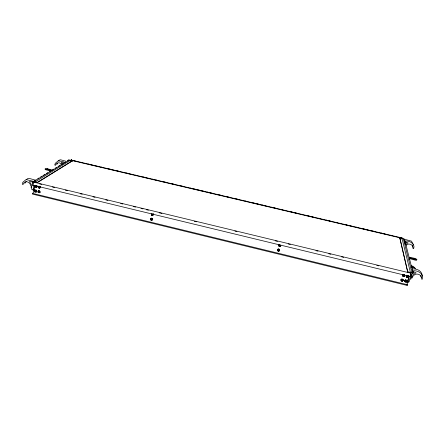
<?xml version="1.0" encoding="UTF-8"?>
<svg xmlns="http://www.w3.org/2000/svg" width="445" height="445" viewBox="0 0 445 445"><rect width="100%" height="100%" fill="white"/><g stroke="black" fill="none" stroke-linecap="round" stroke-linejoin="round"><path stroke-width="0.67" d="M412.465 245.462L412.843 247.131M420.892 275.438L420.881 276.773L421.309 277.28M34.627 185.437L34.221 191.656L33.892 192.407L32.424 193.347L32.379 194.059L407.22 285.445L407.253 282.397L409.372 276.078M33.503 185.176L33.208 189.776L34.182 190.315L34.504 189.998M33.781 182.244L33.92 181.566L33.28 181.41L33.169 182.15L32.874 181.727M33.581 188.374L33.497 189.698L31.5 189.214L31.684 186.227L30.85 186.021L30.366 184.692A4.011 3.343 49.1 0 0 28.269 182.239C26.116 180.948 23.529 182.244 23.023 184.603L22.256 184.135L22.856 182.278L26.06 179.558L32.652 181.154M34.209 182.611L34.232 182.255L410.696 273.158L410.813 274.654L410.079 276.473L33.052 185.192L33.191 183.017L34.232 182.255M34.404 191.539L34.488 190.21M34.66 187.54L34.799 185.398M34.905 191.111L35.405 190.06M34.977 191.066L35.016 190.46M35.283 186.366L35.711 185.348M36.779 191.567L36.496 190.388L35.928 190.054M37.313 182.684L37.336 182.322L72.39 160.829L37.313 182.684L35.016 182.127M38.237 191.244L38.448 192.474L39.677 192.707M38.437 187.195L38.554 186.538M411.936 277.313L412.009 278.103L412.509 276.084M40 192.351L39.716 191.166L39.149 190.838M40.323 187.651L40.039 186.461M401.685 237.524L401.846 237.302L401.902 238.27L70.939 160.289L71.651 159.555L71.701 160.779M71.539 161.079L71.628 159.911L70.939 160.289M35.95 179.802L32.607 181.91L32.841 181.226L37.336 182.322M409.784 257.783L410.051 257.338L409.823 258.094L415.769 259.507M151.461 213.867L151.628 215.119L152.891 215.363M152.602 219.724L152.735 219.062L151.856 218.145L150.727 218.64L150.944 219.83M68.163 160.489L68.385 159.872L72.39 160.829M404.344 239.755L404.372 239.048L399.838 237.992L407.742 272.106L410.385 272.74M404.472 239.154L413.149 273.096C412.732 274.815 412.977 272.818 411.992 273.074L409.178 281.118L407.859 281.079L407.737 280.65M277.647 249.417L277.758 250.674L279.032 250.986L279.555 250.524M278.603 245.362L278.765 244.689M279.538 250.585L279.699 249.912M280.667 245.863L280.828 245.184M279.404 250.568L279.204 249.422L278.309 249.206L277.613 250.135L277.891 250.952L278.787 251.169L279.404 250.568L279.204 249.422M279.911 246.441L280.611 245.512L279.911 246.441L279.015 246.224L278.815 245.078L279.015 246.224M278.787 251.169L279.488 250.24M277.891 250.952L277.975 250.618M277.613 250.135L278.309 249.206M401.229 238.948L401.529 238.003M401.346 238.826L401.729 237.652L401.902 238.27M400.884 280.089L401.64 279.015L402.986 279.41M402.441 275.36L402.625 274.676M403.214 279.933L402.441 280.934M404.583 275.811L404.783 275.194M404.566 280.984L405.345 279.983L406.674 280.305M406.14 276.256L406.919 275.244M407.742 272.106L399.838 237.992M406.902 280.828L406.719 281.507L405.412 281.93M408.488 276.095L408.299 276.779L406.975 277.129M409.066 276.679L407.069 282.647M410.696 273.158L410.268 275.856M411.052 277.535L411.263 276.907M57.7 163.148L56.821 164.428M50.624 170.53L50.813 170.235L45.629 168.966L45.918 169.289L45.613 169.456M34.977 186.366L35.811 185.52L34.977 186.366L35.339 187.173L36.162 187.373L36.996 186.522L36.629 185.715L36.256 185.954L36.618 186.761L36.162 187.373M34.504 189.982L34.265 190.299L33.253 189.882L33.158 190.588A0.629 0.523 48.4 0 0 33.692 191.294M34.671 191.072L35.5 190.226L36.318 190.427L36.685 191.228L36.229 191.828L35.033 191.873L34.671 191.072L35.5 190.226M38.209 187.15L39.043 186.299L38.209 187.15L38.576 187.957L39.394 188.157L40.228 187.306L39.866 186.499M35.85 192.073L36.685 191.228M39.394 188.157L40.228 187.306M37.892 191.856L38.726 191.011L39.544 191.205L39.905 192.012L39.449 192.613L38.253 192.657L37.892 191.856L38.726 191.011M39.077 192.857L39.905 192.012M26.383 181.182L24.803 183.39M150.899 220.058L150.816 218.968L150.899 220.058L151.995 219.986M152.524 219.379L152.285 219.663L151.962 218.857L151.105 218.645L151.345 218.367L152.201 218.573L152.524 219.379L151.756 220.269M151.962 218.857L152.201 218.573M151.5 214.251L151.589 215.341L152.685 215.269M153.219 214.662L152.98 214.946L152.891 213.85L153.219 214.662L152.446 215.552M151.589 215.341L151.828 215.063M151.261 214.529L151.795 213.923M150.577 219.252L151.345 218.367M404.177 240.256L405.434 239.516L411.514 241.145L413.539 244.995M33.87 181.427L69.303 160.044M70.421 160.356L35.261 181.821M35.639 185.393L35.211 186.411L36.106 187.323L37.091 186.867L36.807 185.676M38.481 186.583L38.943 186.132M38.164 191.289L38.626 190.838M39.611 192.752L40.072 192.307L39.789 191.122L38.554 190.888M404.817 241.518L405.228 241.112C409.472 240.306 415.63 243.994 413.633 248.688L413.005 248.544C413.316 246.13 411.441 243.943 408.933 244.06A3.877 3.427 -5.8 0 0 406.107 245.273M409.656 259.496L409.5 258.884M278.731 245.401L279.349 244.8M411.898 269.32L412.354 268.88C416.926 268.591 422.172 270.732 422.188 275.945M412.387 271.25L412.849 270.81C417.577 270.104 424.513 273.886 422.255 279.238L421.549 279.071C421.91 276.373 419.774 273.987 417.004 274.092A4.35 3.771 -3.6 0 0 413.817 275.394L412.776 276.445L411.82 276.212L410.818 279.199L409.678 278.92M31.773 187.562L31.183 187.729L31.111 187.206L31.873 185.965M152.646 219.669L151.522 220.164M26.455 179.552L28.135 178.345L29.047 178.367L34.688 179.93M58.395 160.923L59.942 159.822L60.77 159.833L65.866 161.224M405.084 242.303L405.729 242.013L408.104 242.887L405.645 244.35M403.47 274.849L402.764 275.449L403.393 274.476M402.686 275.077L403.003 276.273L403.943 276.501L404.65 275.906L404.333 274.704L404.65 275.906M401.129 279.81L401.829 279.215L402.764 279.443L402.998 280.267L402.375 281.234L401.44 281.006L401.129 279.81L401.44 281.006M401.201 280.183L401.907 279.594L402.842 279.822L403.075 280.639M407.181 275.744L406.469 276.345L407.092 275.372M406.385 275.972L406.702 277.174L407.648 277.402L408.265 276.428M404.811 280.706L405.517 280.111L406.452 280.339L406.769 281.54L406.068 282.136L405.128 281.908L404.811 280.706L404.894 281.084L405.601 280.489L406.541 280.717L406.452 280.339M412.682 272.112L413.405 271.806L416.069 272.791L412.087 275.327L411.314 275.144L411.108 274.654M278.748 244.75L279.26 244.35M280.678 245.801L279.471 246.296L278.62 245.301M277.63 249.478L278.153 249.016M402.642 274.743L403.203 274.276M406.902 275.171L406.124 276.184L406.385 276.851M401.084 279.482L401.657 279.087M407.703 277.102L408.282 276.707M402.458 281.006L403.231 280L402.369 278.987M406.124 281.83L406.702 281.435M405.25 242.798L406.229 242.152M38.253 192.657L39.449 192.613M38.353 191.25L39.544 191.205M35.033 191.873L36.229 191.828M35.127 190.466L36.318 190.427M38.576 187.957L38.949 187.718M412.804 272.429L413.911 271.728M36.618 186.761L36.996 186.522M70.733 160.923L71.901 160.211M37.725 178.734L38.91 178.022M40.684 176.954L41.869 176.242M43.054 175.525L44.828 174.457M46.603 173.389L47.787 172.677M49.567 171.609L50.747 170.891M51.931 170.179L53.712 169.111M55.486 168.043L56.671 167.326M58.445 166.258L59.63 165.546M60.815 164.834L62.589 163.766M65.549 161.98L64.369 162.692L63.757 161.908L58.267 160.801L55.308 163.287L54.724 164.984L55.414 165.401C55.92 163.282 58.245 162.052 60.22 163.22A3.599 3.082 50.4 0 1 61.61 164.5M67.329 160.912L68.513 160.2L69.086 160.334M36.179 187.273L37.163 186.822L36.879 185.632M39.405 188.057L40 188.013M39.332 188.102L40.395 187.606L40.111 186.416M35.333 190.104L35.995 190.009L36.89 190.916L36.39 191.973L35.227 191.689M36.462 191.923L35.3 191.645M152.212 215.458L153.341 214.957L153.124 213.761M151.178 218.239L151.812 218.2L152.691 219.118M151.567 220.114L152.201 220.069M280.166 246.196L278.893 245.89M278.136 249.078L278.831 248.983L279.683 249.979M279.043 250.919L277.775 250.613L277.502 250.023M404.004 276.206L402.675 275.883M47.354 168.7L45.134 168.811L45.173 169.606L50.608 170.963M410.051 257.338L415.179 258.45L416.921 259.396L416.62 260.236L415.296 260.18L409.706 258.667M70.966 159.966L402.007 237.947M72.579 160.367L75.283 161.007M80.695 162.28L82.72 162.759M88.132 164.033L92.193 164.989M93.545 165.306L96.248 165.946M97.6 166.263L99.63 166.742M100.982 167.059L103.691 167.698M107.067 168.494L113.158 169.929M116.54 170.724L120.595 171.681M126.007 172.955L130.062 173.912M135.475 175.185L137.505 175.664M142.917 176.938L146.972 177.894M152.385 179.168L154.409 179.647M155.767 179.964L158.47 180.603M161.852 181.399L165.907 182.355M171.319 183.629L175.38 184.586M180.787 185.86L182.817 186.338M190.26 188.09L192.285 188.569M193.636 188.886L196.345 189.526M197.697 189.843L199.727 190.321M201.079 190.638L203.782 191.278M207.164 192.073L213.25 193.508M217.989 194.621L220.692 195.26M226.105 196.534L230.16 197.491M235.572 198.765L237.602 199.243M245.039 200.995L247.07 201.474M252.476 202.748L254.507 203.226M255.858 203.543L258.567 204.183M261.949 204.978L266.004 205.935M271.417 207.209L275.472 208.165M280.884 209.439L282.914 209.918M290.351 211.67L292.382 212.148M293.733 212.465L296.442 213.099M307.261 215.653L309.292 216.131M310.643 216.448L313.347 217.082M318.08 218.2L320.789 218.84M326.196 220.114L330.257 221.07M335.664 222.344L337.694 222.823M345.136 224.575L347.161 225.053M348.518 225.37L351.222 226.004M355.955 227.122L358.659 227.757M362.041 228.558L368.132 229.987M371.514 230.788L375.569 231.739M380.981 233.019L385.036 233.97M390.449 235.249L392.479 235.722M402.002 238.448L410.385 272.284M70.316 160.667L72.363 161.151M399.738 238.32L401.473 238.726M407.865 271.745L413.149 273.096M32.986 181.588L33.631 181.744L33.675 182.545M39.616 183.918L41.641 184.408M52.454 187.022L54.479 187.512M65.293 190.121L67.317 190.61M80.156 193.714L82.186 194.204M92.994 196.812L95.024 197.302M105.832 199.911L107.862 200.4M120.701 203.504L122.725 203.994M133.539 206.602L135.564 207.092M140.97 208.399L143.001 208.889M146.377 209.706L148.402 210.196M159.215 212.805L161.919 213.461M194.354 221.293L196.379 221.782M234.893 231.083L236.918 231.572M275.433 240.879L277.463 241.368M288.271 243.977L290.301 244.466M315.978 250.668L318.003 251.158M328.816 253.772L330.841 254.262M341.654 256.871L343.679 257.36M376.793 265.359L378.817 265.849M279.093 245.896L279.994 246.118M278.225 249.534L279.126 249.756M406.78 282.035L408.054 282.347A0.684 0.595 -2.4 0 0 408.905 281.935L409.094 281.195L407.943 281.14L407.731 280.667M32.424 193.347L407.459 284.728M411.163 265.787L413.138 266.288L415.686 268.708M411.492 266.705L412.815 267.045M409.723 257.833L416.414 259.402L416.031 259.413L416.175 259.852M47.242 168.666L52.02 170.023M47.17 169.4L51.581 170.658M411.603 266.739L413.411 267.273L414.545 268.168M411.291 267.462L412.982 267.957M39.088 192.752L38.192 191.851M406.368 276.779L406.991 277.202M401.112 280.611L401.713 280.962M401.729 281.034L400.867 280.016M278.82 249.044L279.41 249.389M63.796 162.992L61.455 162.375L61.349 162.926L62.2 163.866M150.688 219.196L150.989 219.774M153.08 213.811L153.386 214.401M35.945 190.666L36.306 191.472M39.494 186.739L39.855 187.545M39.171 191.45L39.533 192.257M404.538 274.598L404.8 275.266L404.021 276.278L402.686 275.956L402.425 275.288M406.919 280.901L406.658 280.233L405.328 279.911L404.55 280.912L404.811 281.579M408.237 275.494L408.504 276.161M411.87 272.646L403.354 238.765M280.25 245.017L280.534 245.84M408.354 276.801L408.037 275.6L408.121 275.972M404.783 241.963L405.289 243.96M407.559 277.024L407.648 277.402M406.619 276.796L406.702 277.174M406.947 284.227L407.22 285.445M406.769 281.54L406.685 281.162L406.068 282.136M405.517 280.111L405.601 280.489M403.86 276.128L403.943 276.501M405.045 281.529L405.128 281.908M402.92 275.9L403.003 276.273M402.764 279.443L402.842 279.822M401.829 279.215L401.907 279.594M402.297 280.856L402.375 281.234M32.897 183.145L32.669 185.42L31.767 185.359L29.437 181.51L31.879 181.777L32.897 183.145"/></g></svg>
